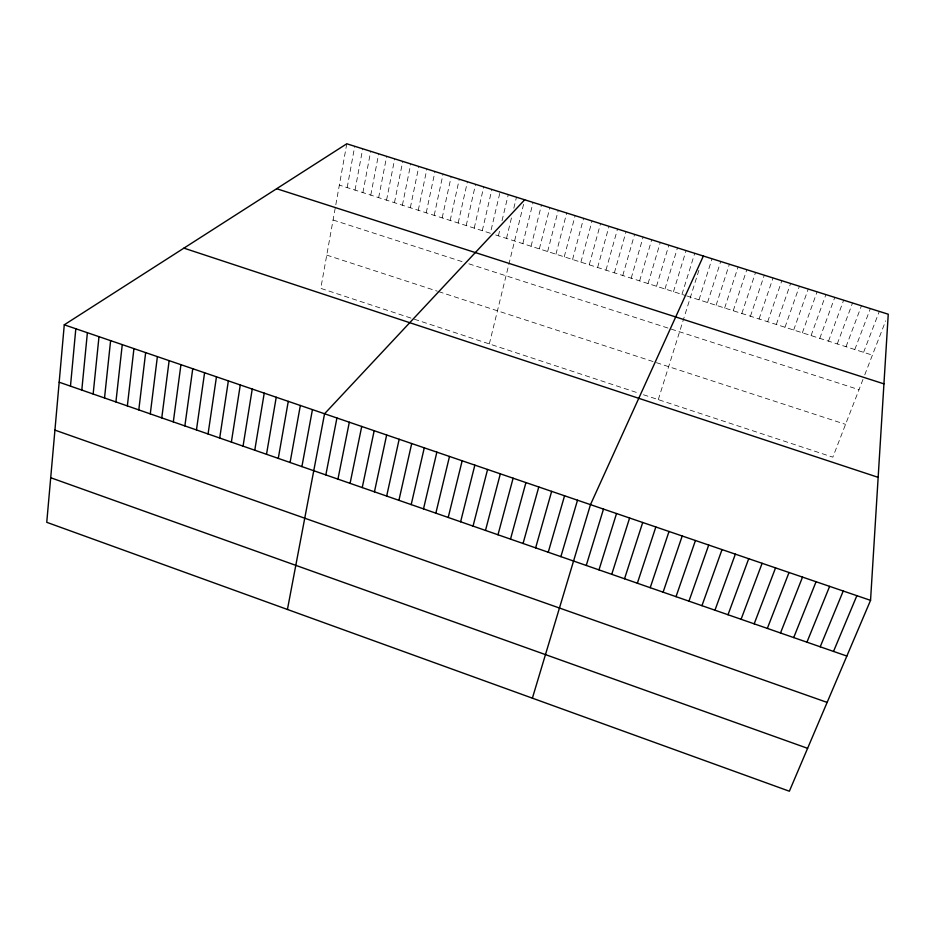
<?xml version="1.0" encoding="UTF-8"?>
<svg xmlns="http://www.w3.org/2000/svg" width="935" height="935" viewBox="0 0 935 935"><rect width="100%" height="100%" fill="white"/><g stroke="black" fill="none" stroke-linecap="round" stroke-linejoin="round"><path stroke-width="0.7" stroke-dasharray="4.67 3.51" d="M346.78 143.78L320.775 288.366L639.26 393.354M347.189 187.596L354.727 146.281M355.031 190.097L362.698 148.794M362.897 192.598L370.681 151.306M370.774 195.111L378.675 153.819M378.652 197.636L386.681 156.332M386.552 200.148L394.699 158.856M394.465 202.673L402.728 161.393M402.389 205.197L410.769 163.917M410.325 207.734L418.822 166.453M418.261 210.27L426.898 169.001M426.22 212.806L434.974 171.537M434.191 215.354L443.061 174.085M442.173 217.902L451.173 176.633M450.179 220.45L459.295 179.193M458.185 222.998L467.418 181.752M466.203 225.557L475.564 184.312M474.232 228.128L483.722 186.883M482.285 230.688L491.892 189.454M499.734 193.452L490.337 233.259L339.347 185.095M498.402 235.83L500.05 228.958M502.025 220.718L508.266 194.609M506.49 238.413L511.48 217.808M513.818 208.189L516.471 197.191M489.321 343.928L524.36 201.154M522.829 243.626L533.067 202.416M531.08 246.256L541.458 205.057M539.355 248.897L549.85 207.699M547.641 251.538L558.265 210.352M555.939 254.191L566.692 213.005M564.237 256.833L575.13 215.658M572.571 259.486L583.58 218.322M580.904 262.151L592.054 220.987M589.249 264.815L600.527 223.652M597.617 267.48L609.024 226.328M605.985 270.157L617.532 229.005M614.377 272.833L626.053 231.681M622.78 275.509L634.585 234.369M631.195 278.198L643.14 237.069M639.622 280.886L651.707 239.757M648.06 283.574L660.274 242.457M656.522 286.274L668.864 245.169M664.984 288.973L677.478 247.869M673.469 291.685L686.091 250.58M681.966 294.396L694.728 253.303M658.298 399.631L699.497 268.345M699.006 299.831L712.026 258.75M707.538 302.554L720.71 261.484M716.093 305.277L729.394 264.219M724.648 308.012L738.101 266.954M733.227 310.747L746.82 269.701M741.829 313.494L755.55 272.447M750.431 316.229L764.292 275.194M759.056 318.987L773.046 277.952M767.682 321.733L781.824 280.722M776.331 324.492L790.613 283.48M784.991 327.262L799.413 286.25M793.675 330.032L808.237 289.032M802.359 332.802L817.073 291.813M811.066 335.572L825.909 294.595M819.785 338.353L834.78 297.388M828.515 341.146L843.65 300.182M837.257 343.928L852.545 302.975M846.023 346.733L861.451 305.78M854.8 349.526L870.368 308.585M863.589 352.331L879.297 311.402M862.982 379.411L832.84 457.168L641.971 394.254M864.758 374.818L885.69 320.822M495.714 234.977L685.612 295.553M686.828 295.939L872.39 355.136M333.07 220.006L462.252 261.683M468.867 263.822L668.805 328.325M671.19 329.097L858.996 389.685M326.747 255.115L437.335 291.182M438.632 291.615L845.556 424.361"/><path stroke-width="1.4" d="M870.543 600.352L888.25 314.218L346.78 143.78L64.27 324.807L46.75 522.314L789.362 791.22L870.543 600.352L64.27 324.807M70.476 386.143L75.817 328.758M81.801 390.082L87.387 332.708M93.149 394.021L98.993 336.67M104.521 397.983L110.611 340.644M115.917 401.945L122.263 344.629M127.347 405.919L133.939 348.615M138.801 409.892L145.65 352.624M150.278 413.889L157.384 356.632M161.778 417.887L169.141 360.653M173.314 421.895L180.934 364.673M184.873 425.916L192.75 368.717M196.455 429.936L204.59 372.761M208.061 433.98L216.464 376.817M219.702 438.024L228.362 380.884M231.366 442.08L240.283 384.963M243.053 446.135L252.24 389.053M254.764 450.214L264.231 393.144M266.51 454.293L276.234 397.246M278.279 458.384L288.272 401.36M290.084 462.486L300.345 405.486M301.9 466.6L312.442 409.623M287.431 609.468L324.562 413.761L524.699 199.786M325.836 474.922L336.927 417.992M337.944 479.129L349.316 422.223M350.076 483.348L361.728 426.465M362.242 487.579L374.175 430.719M374.444 491.822L386.658 434.985M386.669 496.064L399.163 439.263M398.918 500.33L411.704 443.541M411.201 504.596L424.268 447.842M423.508 508.874L436.867 452.143M435.85 513.163L449.501 456.455M448.216 517.464L462.159 460.791M460.616 521.777L474.851 465.127M473.04 526.101L487.579 469.475M485.499 530.425L500.33 473.835M497.993 534.773L513.116 478.194M510.51 539.121L525.926 482.577M523.062 543.492L538.782 486.971M535.638 547.863L551.65 491.366M548.249 552.246L564.565 495.784M560.883 556.641L577.514 500.202M532.389 698.164L590.488 504.643L703.365 256.026M586.257 565.453L603.496 509.084M598.984 569.883L616.527 513.537M611.747 574.324L629.606 518.013M624.533 578.765L642.707 522.49M637.354 583.23L655.844 526.978M650.211 587.694L669.016 531.477M663.102 592.171L682.211 535.989M676.017 596.67L695.441 540.512M688.966 601.17L708.718 545.047M701.951 605.681L722.019 549.593M714.959 610.204L735.354 554.151M728.003 614.739L748.713 558.721M741.081 619.286L762.119 563.291M754.183 623.844L775.547 567.884M767.331 628.413L789.023 572.489M780.503 632.983L802.522 577.105M793.71 637.577L816.056 581.734M806.94 642.181L829.625 586.374M820.217 646.798L843.23 591.014M833.517 651.426L856.869 595.677M276.643 188.718L883.937 383.864M183.915 248.137L878.152 477.341M59.185 382.216L846.853 656.054M54.931 430.123L827.136 702.407M50.7 477.727L807.606 748.327"/></g></svg>
